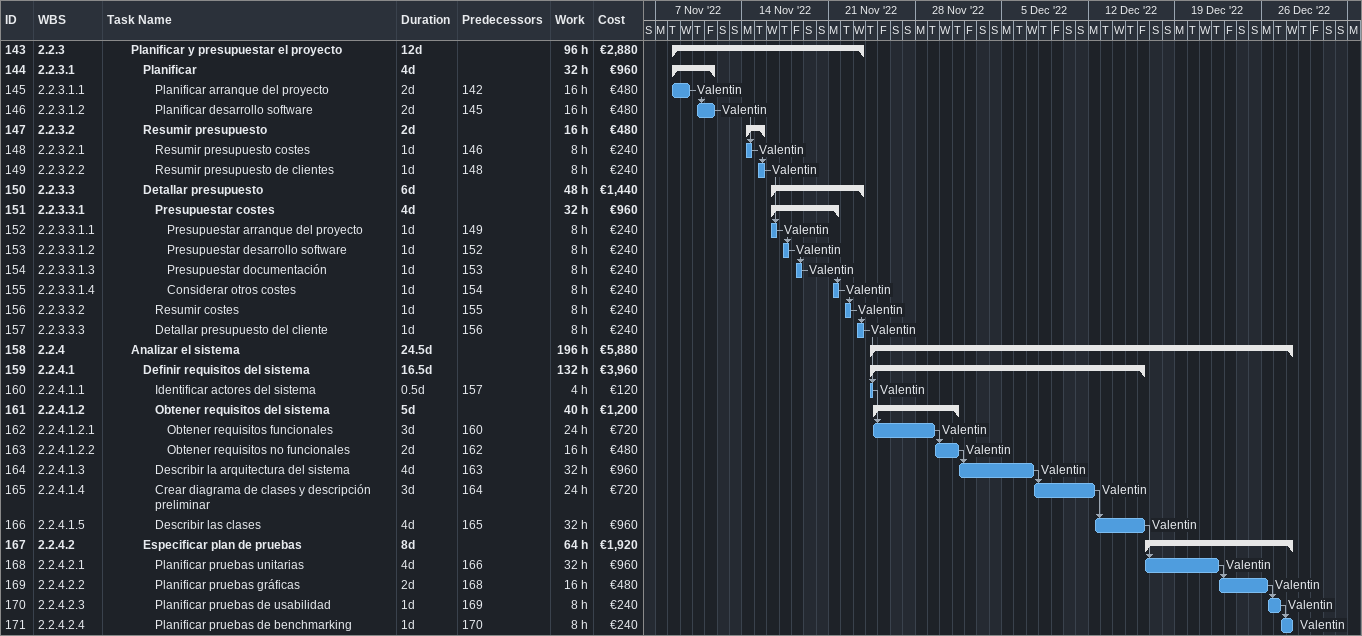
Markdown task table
| ID | WBS | Task | Duration | Start | Finish | Predecessors | Resources | Work (h) | Cost (€) |
|---|---|---|---|---|---|---|---|---|---|
| 143 | 2.2.3 | **Planificar y presupuestar el proyecto** | 12d | 2022-11-08 | 2022-11-23 |  |  | 96 | 2880 |
| 144 | 2.2.3.1 | **Planificar** | 4d | 2022-11-08 | 2022-11-11 |  |  | 32 | 960 |
| 145 | 2.2.3.1.1 | Planificar arranque del proyecto | 2d | 2022-11-08 | 2022-11-09 | 142 | Valentin | 16 | 480 |
| 146 | 2.2.3.1.2 | Planificar desarrollo software | 2d | 2022-11-10 | 2022-11-11 | 145 | Valentin | 16 | 480 |
| 147 | 2.2.3.2 | **Resumir presupuesto** | 2d | 2022-11-14 | 2022-11-15 |  |  | 16 | 480 |
| 148 | 2.2.3.2.1 | Resumir presupuesto costes | 1d | 2022-11-14 | 2022-11-14 | 146 | Valentin | 8 | 240 |
| 149 | 2.2.3.2.2 | Resumir presupuesto de clientes | 1d | 2022-11-15 | 2022-11-15 | 148 | Valentin | 8 | 240 |
| 150 | 2.2.3.3 | **Detallar presupuesto** | 6d | 2022-11-16 | 2022-11-23 |  |  | 48 | 1440 |
| 151 | 2.2.3.3.1 | **Presupuestar costes** | 4d | 2022-11-16 | 2022-11-21 |  |  | 32 | 960 |
| 152 | 2.2.3.3.1.1 | Presupuestar arranque del proyecto | 1d | 2022-11-16 | 2022-11-16 | 149 | Valentin | 8 | 240 |
| 153 | 2.2.3.3.1.2 | Presupuestar desarrollo software | 1d | 2022-11-17 | 2022-11-17 | 152 | Valentin | 8 | 240 |
| 154 | 2.2.3.3.1.3 | Presupuestar documentación | 1d | 2022-11-18 | 2022-11-18 | 153 | Valentin | 8 | 240 |
| 155 | 2.2.3.3.1.4 | Considerar otros costes | 1d | 2022-11-21 | 2022-11-21 | 154 | Valentin | 8 | 240 |
| 156 | 2.2.3.3.2 | Resumir costes | 1d | 2022-11-22 | 2022-11-22 | 155 | Valentin | 8 | 240 |
| 157 | 2.2.3.3.3 | Detallar presupuesto del cliente | 1d | 2022-11-23 | 2022-11-23 | 156 | Valentin | 8 | 240 |
| 158 | 2.2.4 | **Analizar el sistema** | 24.5d | 2022-11-24 | 2022-12-28 |  |  | 196 | 5880 |
| 159 | 2.2.4.1 | **Definir requisitos del sistema** | 16.5d | 2022-11-24 | 2022-12-16 |  |  | 132 | 3960 |
| 160 | 2.2.4.1.1 | Identificar actores del sistema | 0.5d | 2022-11-24 | 2022-11-24 | 157 | Valentin | 4 | 120 |
| 161 | 2.2.4.1.2 | **Obtener requisitos del sistema** | 5d | 2022-11-24 | 2022-12-01 |  |  | 40 | 1200 |
| 162 | 2.2.4.1.2.1 | Obtener requisitos funcionales | 3d | 2022-11-24 | 2022-11-29 | 160 | Valentin | 24 | 720 |
| 163 | 2.2.4.1.2.2 | Obtener requisitos no funcionales | 2d | 2022-11-29 | 2022-12-01 | 162 | Valentin | 16 | 480 |
| 164 | 2.2.4.1.3 | Describir la arquitectura del sistema | 4d | 2022-12-01 | 2022-12-07 | 163 | Valentin | 32 | 960 |
| 165 | 2.2.4.1.4 | Crear diagrama de clases y descripción preliminar | 3d | 2022-12-07 | 2022-12-12 | 164 | Valentin | 24 | 720 |
| 166 | 2.2.4.1.5 | Describir las clases | 4d | 2022-12-12 | 2022-12-16 | 165 | Valentin | 32 | 960 |
| 167 | 2.2.4.2 | **Especificar plan de pruebas** | 8d | 2022-12-16 | 2022-12-28 |  |  | 64 | 1920 |
| 168 | 2.2.4.2.1 | Planificar pruebas unitarias | 4d | 2022-12-16 | 2022-12-22 | 166 | Valentin | 32 | 960 |
| 169 | 2.2.4.2.2 | Planificar pruebas gráficas | 2d | 2022-12-22 | 2022-12-26 | 168 | Valentin | 16 | 480 |
| 170 | 2.2.4.2.3 | Planificar pruebas de usabilidad | 1d | 2022-12-26 | 2022-12-27 | 169 | Valentin | 8 | 240 |
| 171 | 2.2.4.2.4 | Planificar pruebas de benchmarking | 1d | 2022-12-27 | 2022-12-28 | 170 | Valentin | 8 | 240 |
